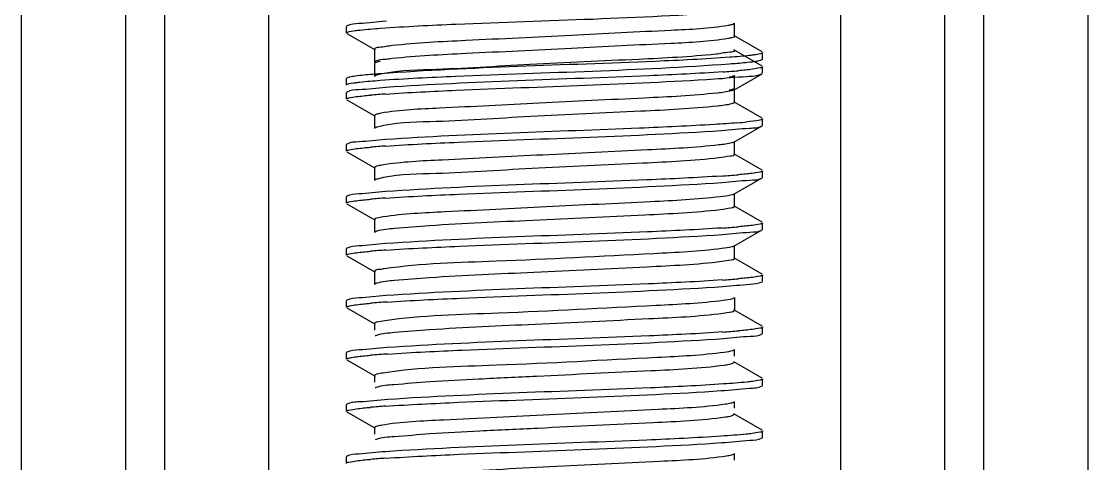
# Model space of a CAD drawing. Extents: x 27938 to 1042331, y -235042 to 1535213.
# Drawn here: x 701681.2 to 702169.4, y 767288.9 to 767491.4 of the extents above; entities that cross this region are included whole.
import ezdxf

# ---------------------------------------------------------------- set-up
doc = ezdxf.new("R2010")
doc.units = 0
doc.header["$LTSCALE"] = 1000
doc.header["$MEASUREMENT"] = 0

msp = doc.modelspace()

# ---------------------------------------------------------------- linework, layer by layer
at = {"linetype": 'Continuous'}
for p, q in [((701681.22, 770483.4), (701681.22, 765742.38)), ((701728.85, 770483.4), (701728.85, 765742.38)), ((701746.71, 770483.4), (701746.71, 765742.38)), ((701794.33, 770483.4), (701794.33, 765742.38)), ((702056.27, 770483.4), (702056.27, 765742.38)), ((702103.9, 770483.4), (702103.9, 765742.38)), ((702121.76, 770483.4), (702121.76, 765742.38)), ((702169.39, 770483.4), (702169.39, 765742.38)), ((701830.28, 767489.27), (701830.05, 767489.01)), ((701830.05, 767486.04), (701830.05, 767489.01)), ((701830.05, 767486.04), (701830.05, 767489.01)), ((702007.67, 767484.55), (702007.67, 767490.5)), ((701830.28, 767485.77), (701843.2, 767478.29)), ((702020.33, 767477.37), (702007.41, 767484.85)), ((701842.94, 767478.59), (701842.94, 767472.64)), ((702020.33, 767470.91), (702007.41, 767478.39)), ((702020.56, 767474.13), (702020.56, 767477.11)), ((702020.56, 767474.13), (702020.56, 767477.11)), ((701842.94, 767472.14), (701842.94, 767466.18)), ((702020.33, 767473.87), (702020.56, 767474.13)), ((702020.56, 767467.67), (702020.56, 767470.65)), ((702020.56, 767467.67), (702020.56, 767470.65)), ((701830.28, 767465.46), (701830.05, 767465.2)), ((701830.05, 767462.22), (701830.05, 767465.2)), ((701830.05, 767462.22), (701830.05, 767465.2)), ((702007.41, 767459.93), (702020.33, 767467.41)), ((702007.67, 767460.73), (702007.67, 767466.69)), ((702020.17, 767467.33), (702020.33, 767467.41)), ((702007.41, 767459.93), (702007.33, 767459.89)), ((702007.67, 767454.28), (702007.67, 767460.23)), ((701830.28, 767459), (701830.05, 767458.74)), ((701830.05, 767455.77), (701830.05, 767458.74)), ((701830.05, 767455.77), (701830.05, 767458.74)), ((701830.28, 767455.51), (701843.2, 767448.02)), ((702007.67, 767454.28), (702007.33, 767453.94)), ((702020.33, 767447.1), (702007.41, 767454.58)), ((701842.94, 767448.32), (701842.94, 767442.37)), ((702020.56, 767443.86), (702020.56, 767446.84)), ((702020.56, 767443.86), (702020.56, 767446.84)), ((702007.41, 767436.12), (702020.33, 767443.6)), ((702020.33, 767443.6), (702020.56, 767443.86)), ((702007.67, 767430.47), (702007.67, 767436.42)), ((701830.28, 767435.19), (701830.05, 767434.93)), ((701830.05, 767431.95), (701830.05, 767434.93)), ((701830.05, 767431.95), (701830.05, 767434.93)), ((701830.28, 767431.69), (701843.2, 767424.21)), ((702020.33, 767423.28), (702007.41, 767430.77)), ((701842.94, 767424.51), (701842.94, 767418.56)), ((702020.56, 767420.05), (702020.56, 767423.02)), ((702020.56, 767420.05), (702020.56, 767423.02)), ((702007.41, 767412.3), (702020.33, 767419.79)), ((702020.33, 767419.79), (702020.56, 767420.05)), ((701830.28, 767411.38), (701830.05, 767411.12)), ((701830.05, 767408.14), (701830.05, 767411.12)), ((701830.05, 767408.14), (701830.05, 767411.12)), ((702007.67, 767406.65), (702007.67, 767412.61)), ((701830.28, 767407.88), (701843.2, 767400.4)), ((702020.33, 767399.47), (702007.41, 767406.95)), ((701842.94, 767400.7), (701842.94, 767394.75)), ((702020.33, 767395.97), (702020.56, 767396.23)), ((702020.56, 767396.23), (702020.56, 767399.21)), ((702020.56, 767396.23), (702020.56, 767399.21)), ((702007.41, 767388.49), (702020.33, 767395.97)), ((701830.28, 767387.57), (701830.05, 767387.3)), ((701830.05, 767384.33), (701830.05, 767387.3)), ((701830.05, 767384.33), (701830.05, 767387.3)), ((702007.67, 767382.84), (702007.67, 767388.79)), ((701830.28, 767384.07), (701843.2, 767376.58)), ((702020.33, 767375.66), (702007.41, 767383.14)), ((701842.94, 767376.89), (701842.94, 767370.93)), ((702020.33, 767372.16), (702020.56, 767372.42)), ((702020.56, 767372.42), (702020.56, 767375.4)), ((702020.56, 767372.42), (702020.56, 767375.4)), ((701830.28, 767363.75), (701830.05, 767363.49)), ((701830.05, 767360.52), (701830.05, 767363.49)), ((701830.05, 767360.52), (701830.05, 767363.49)), ((702007.66, 767364.94), (702007.66, 767358.99)), ((701830.28, 767360.25), (701843.2, 767352.77)), ((702020.33, 767351.85), (702007.41, 767359.33)), ((701842.94, 767353.07), (701842.94, 767350.08)), ((701843.33, 767347.49), (701843.2, 767347.42)), ((701843.79, 767347.66), (701843.33, 767347.49)), ((702020.33, 767348.35), (702020.56, 767348.61)), ((702020.56, 767348.61), (702020.56, 767351.59)), ((702020.56, 767348.61), (702020.56, 767351.59)), ((701830.28, 767339.94), (701830.05, 767339.68)), ((701830.05, 767336.7), (701830.05, 767339.68)), ((701830.05, 767336.7), (701830.05, 767339.68)), ((702007.67, 767338.19), (702007.67, 767341.17)), ((701830.28, 767336.44), (701843.2, 767328.96)), ((702020.33, 767328.03), (702007.41, 767335.52)), ((701842.94, 767329.26), (701842.94, 767326.29)), ((701843.31, 767323.67), (701843.2, 767323.61)), ((701843.72, 767323.83), (701843.31, 767323.67)), ((702020.33, 767324.53), (702020.56, 767324.8)), ((702020.56, 767324.8), (702020.56, 767327.77)), ((702020.56, 767324.8), (702020.56, 767327.77)), ((701830.28, 767316.13), (701830.05, 767315.87)), ((701830.05, 767312.89), (701830.05, 767315.87)), ((701830.05, 767312.89), (701830.05, 767315.87)), ((702007.67, 767314.39), (702007.67, 767317.35)), ((701830.28, 767312.63), (701843.2, 767305.15)), ((702020.33, 767304.22), (702007.41, 767311.7)), ((701842.94, 767305.45), (701842.94, 767302.47)), ((702020.56, 767300.98), (702020.56, 767303.96)), ((702020.56, 767300.98), (702020.56, 767303.96)), ((701843.67, 767300), (701843.2, 767299.8)), ((702020.33, 767300.72), (702020.56, 767300.98)), ((701830.28, 767292.31), (701830.05, 767292.05)), ((701830.05, 767289.08), (701830.05, 767292.05)), ((701830.05, 767289.08), (701830.05, 767292.05)), ((702007.67, 767290.58), (702007.67, 767293.54))]:
    msp.add_line(p, q, dxfattribs=at)
for centre, radius, start, end in [((701975.07, 767878.62), 411.26, 273.8184, 274.8056), ((701875.26, 767051.38), 407.66, 93.8401, 94.808), ((701992.14, 767650.98), 206.72, 274.7435, 275.8811), ((701875.24, 767027.73), 407.5, 93.846, 94.8037), ((701973.93, 767845.26), 425.57, 273.7257, 274.8047), ((701875.37, 767002.25), 409.18, 93.8348, 94.8035), ((701974.37, 767815.91), 420.01, 273.7603, 274.8059), ((701875.44, 766977.55), 410.06, 93.8289, 94.8034), ((701974.76, 767787.17), 415.07, 273.7925, 274.8061), ((701876.15, 766944.95), 418.88, 93.7677, 94.8057), ((701974.68, 767759.53), 411.26, 273.8662, 274.8539), ((701876.7, 766914.16), 425.88, 93.7244, 94.8042), ((701875.24, 766908.73), 407.44, 93.8464, 94.8037), ((701875.37, 766883.23), 409.13, 93.8351, 94.8035)]:
    msp.add_arc(centre, radius, start, end, dxfattribs=at)
for points, knots in [([(701845.65, 767488.24), (701857.18, 767489.07), (701910.48, 767491.67), (701963.87, 767492.71), (702005.55, 767495.79)], [0, 0, 0, 0, 0.21664, 1, 1, 1, 1]), ([(701848.35, 767491.4), (701844.16, 767491.12), (701838.3, 767490.31), (701831.91, 767490.21), (701830.28, 767489.27)], [0, 0, 0, 0, 0.690599, 1, 1, 1, 1]), ([(702004.92, 767489.52), (701996.23, 767487.96), (701972.13, 767487.02), (701932.12, 767484.77), (701889.59, 767482.87), (701862.23, 767481.48), (701851.03, 767480.29)], [0, 0, 0, 0, 0.17175, 0.467319, 0.780864, 1, 1, 1, 1]), ([(702007.4, 767490.2), (702007.12, 767490.04), (702006.28, 767489.79), (702005.44, 767489.61), (702004.92, 767489.52)], [0, 0, 0, 0, 0.378304, 1, 1, 1, 1]), ([(701830.05, 767486.04), (701830.05, 767486.16), (701831.48, 767487.05), (701832.78, 767486.96), (701834.05, 767487.14)], [0, 0, 0, 0, 0.088697, 1, 1, 1, 1]), ([(701834.05, 767487.14), (701834.79, 767487.24), (701838.64, 767487.7), (701842.52, 767488.01), (701845.65, 767488.24)], [0, 0, 0, 0, 0.191577, 1, 1, 1, 1]), ([(702007.66, 767484.55), (702007.66, 767484.26), (702006.39, 767483.87), (702005.61, 767483.69), (702004.92, 767483.57)], [0, 0, 0, 0, 0.286254, 1, 1, 1, 1]), ([(701851.03, 767480.29), (701849.01, 767480.07), (701847.09, 767479.47), (701842.94, 767479.33), (701842.94, 767478.59)], [0, 0, 0, 0, 0.733425, 1, 1, 1, 1]), ([(702004.92, 767483.57), (701996.23, 767482), (701972.13, 767481.06), (701932.12, 767478.81), (701889.59, 767476.92), (701862.23, 767475.53), (701851.03, 767474.33)], [0, 0, 0, 0, 0.17175, 0.467319, 0.780864, 1, 1, 1, 1]), ([(701851.03, 767474.33), (701850.05, 767474.23), (701847.45, 767473.84), (701844.64, 767473.78), (701843.2, 767472.94)], [0, 0, 0, 0, 0.373138, 1, 1, 1, 1]), ([(701999.16, 767476.35), (701987.44, 767475.13), (701959.05, 767473.69), (701915.41, 767471.91), (701875.72, 767469.22), (701852.17, 767468.85), (701844.34, 767466.88)], [0, 0, 0, 0, 0.227857, 0.549507, 0.843778, 1, 1, 1, 1]), ([(702005.55, 767474.95), (701994.15, 767474.11), (701940.84, 767471.51), (701887.46, 767470.43), (701845.65, 767467.4)], [0, 0, 0, 0, 0.214363, 1, 1, 1, 1]), ([(702007.66, 767478.09), (702007.67, 767477.32), (702003.3, 767477.21), (702001.29, 767476.57), (701999.16, 767476.35)], [0, 0, 0, 0, 0.266085, 1, 1, 1, 1]), ([(702016.73, 767476.03), (702016.02, 767475.93), (702012.31, 767475.47), (702008.57, 767475.17), (702005.55, 767474.95)], [0, 0, 0, 0, 0.191294, 1, 1, 1, 1]), ([(702020.56, 767477.11), (702020.56, 767476.74), (702018.68, 767476.42), (702017.69, 767476.16), (702016.73, 767476.03)], [0, 0, 0, 0, 0.274675, 1, 1, 1, 1]), ([(701845.45, 767473.08), (701844.82, 767472.96), (701844.1, 767472.79), (701842.95, 767472.4), (701842.94, 767472.14)], [0, 0, 0, 0, 0.711183, 1, 1, 1, 1]), ([(701845.45, 767464.41), (701856.95, 767465.25), (701910.3, 767467.85), (701963.73, 767468.89), (702005.49, 767471.97)], [0, 0, 0, 0, 0.216028, 1, 1, 1, 1]), ([(702005.49, 767471.97), (702006.64, 767472.05), (702010.39, 767472.35), (702014.14, 767472.68), (702016.71, 767473.05)], [0, 0, 0, 0, 0.307523, 1, 1, 1, 1]), ([(702020.56, 767470.65), (702020.56, 767470.22), (702018.28, 767469.93), (702017.13, 767469.62), (702015.98, 767469.47)], [0, 0, 0, 0, 0.271575, 1, 1, 1, 1]), ([(702016.71, 767473.05), (702017.5, 767473.16), (702018.71, 767473.37), (702019.95, 767473.65), (702020.33, 767473.87)], [0, 0, 0, 0, 0.642865, 1, 1, 1, 1]), ([(701834.05, 767466.3), (701833.23, 767466.19), (701831.97, 767465.97), (701830.68, 767465.69), (701830.28, 767465.46)], [0, 0, 0, 0, 0.644494, 1, 1, 1, 1]), ([(701845.65, 767467.4), (701844.46, 767467.31), (701840.59, 767467.01), (701836.71, 767466.67), (701834.05, 767466.3)], [0, 0, 0, 0, 0.307193, 1, 1, 1, 1]), ([(701844.34, 767466.88), (701844.11, 767466.83), (701843.72, 767466.72), (701843.35, 767466.57), (701843.21, 767466.49)], [0, 0, 0, 0, 0.587412, 1, 1, 1, 1]), ([(701847.96, 767458.13), (701858.75, 767458.86), (701908.94, 767461.29), (701959.17, 767462.59), (701998.53, 767465.04)], [0, 0, 0, 0, 0.215245, 1, 1, 1, 1]), ([(702002.46, 767468.27), (701991.17, 767467.51), (701939.71, 767465.03), (701888.18, 767463.84), (701848.06, 767461.11)], [0, 0, 0, 0, 0.219473, 1, 1, 1, 1]), ([(701998.53, 767465.04), (702003.47, 767465.35), (702010.57, 767466.16), (702018.05, 767466.4), (702020.17, 767467.33)], [0, 0, 0, 0, 0.681451, 1, 1, 1, 1]), ([(702007.4, 767466.39), (702007.16, 767466.25), (702006.46, 767466.02), (702005.76, 767465.87), (702005.33, 767465.78)], [0, 0, 0, 0, 0.385895, 1, 1, 1, 1]), ([(701830.05, 767462.22), (701830.05, 767462.35), (701831.46, 767463.23), (701832.75, 767463.14), (701834, 767463.32)], [0, 0, 0, 0, 0.088945, 1, 1, 1, 1]), ([(701848.06, 767461.11), (701843.95, 767460.83), (701838.18, 767460.03), (701831.89, 767459.93), (701830.28, 767459)], [0, 0, 0, 0, 0.690338, 1, 1, 1, 1]), ([(701834, 767463.32), (701834.73, 767463.42), (701838.53, 767463.88), (701842.36, 767464.18), (701845.45, 767464.41)], [0, 0, 0, 0, 0.191564, 1, 1, 1, 1]), ([(702007.33, 767459.89), (702007.03, 767459.74), (702004.58, 767459.05), (702002.06, 767458.81), (701999.88, 767458.57)], [0, 0, 0, 0, 0.133347, 1, 1, 1, 1]), ([(702007.66, 767460.73), (702007.66, 767460.49), (702006.6, 767460.1), (702005.92, 767459.94), (702005.33, 767459.83)], [0, 0, 0, 0, 0.290879, 1, 1, 1, 1]), ([(701830.05, 767455.77), (701830.05, 767456.19), (701832.28, 767456.48), (701833.41, 767456.79), (701834.53, 767456.93)], [0, 0, 0, 0, 0.271891, 1, 1, 1, 1]), ([(701999.88, 767458.57), (701988.78, 767457.37), (701961.56, 767455.99), (701919.1, 767454.08), (701878.94, 767451.85), (701854.69, 767450.87), (701845.87, 767449.34)], [0, 0, 0, 0, 0.216982, 0.529712, 0.826099, 1, 1, 1, 1]), ([(701999.88, 767452.62), (701988.22, 767451.35), (701959.71, 767449.92), (701915.76, 767448.14), (701875.76, 767445.32), (701851.98, 767445.11), (701844.18, 767443.03)], [0, 0, 0, 0, 0.225438, 0.548607, 0.844824, 1, 1, 1, 1]), ([(702007.33, 767453.94), (702007.03, 767453.78), (702004.58, 767453.09), (702002.06, 767452.85), (701999.88, 767452.62)], [0, 0, 0, 0, 0.133347, 1, 1, 1, 1]), ([(701845.87, 767449.34), (701845.13, 767449.21), (701844.32, 767449.02), (701842.95, 767448.62), (701842.94, 767448.32)], [0, 0, 0, 0, 0.715447, 1, 1, 1, 1]), ([(702020.17, 767446.49), (702019.87, 767446.36), (702017.62, 767445.77), (702015.31, 767445.56), (702013.32, 767445.35)], [0, 0, 0, 0, 0.138302, 1, 1, 1, 1]), ([(702020.56, 767446.84), (702020.56, 767446.77), (702020.43, 767446.61), (702020.27, 767446.54), (702020.17, 767446.49)], [0, 0, 0, 0, 0.368034, 1, 1, 1, 1]), ([(701844.18, 767443.03), (701843.99, 767442.98), (701843.65, 767442.88), (701843.33, 767442.75), (701843.21, 767442.67)], [0, 0, 0, 0, 0.580842, 1, 1, 1, 1]), ([(701847.91, 767434.31), (701859.06, 767435.07), (701910.28, 767437.54), (701961.57, 767438.77), (702001.59, 767441.43)], [0, 0, 0, 0, 0.217913, 1, 1, 1, 1]), ([(701998.53, 767444.21), (701987.1, 767443.5), (701936.91, 767441.13), (701886.66, 767439.93), (701847.96, 767437.29)], [0, 0, 0, 0, 0.227972, 1, 1, 1, 1]), ([(702001.59, 767441.43), (702005.93, 767441.71), (702012.01, 767442.56), (702018.64, 767442.63), (702020.33, 767443.6)], [0, 0, 0, 0, 0.691294, 1, 1, 1, 1]), ([(701847.96, 767437.29), (701843.87, 767437.01), (701838.13, 767436.22), (701831.88, 767436.11), (701830.28, 767435.19)], [0, 0, 0, 0, 0.69026, 1, 1, 1, 1]), ([(702007.41, 767436.12), (702007.14, 767435.97), (702004.89, 767435.29), (702002.58, 767435.06), (702000.57, 767434.83)], [0, 0, 0, 0, 0.130217, 1, 1, 1, 1]), ([(701830.05, 767431.95), (701830.05, 767432.38), (701832.32, 767432.67), (701833.47, 767432.98), (701834.62, 767433.13)], [0, 0, 0, 0, 0.271632, 1, 1, 1, 1]), ([(702000.57, 767434.83), (701989.72, 767433.6), (701962.81, 767432.25), (701920.56, 767430.31), (701880.06, 767428.14), (701855.43, 767427.08), (701846.33, 767425.6)], [0, 0, 0, 0, 0.211892, 0.522694, 0.821014, 1, 1, 1, 1]), ([(702007.67, 767430.47), (702007.67, 767429.81), (702004.06, 767429.59), (702002.34, 767429.08), (702000.57, 767428.88)], [0, 0, 0, 0, 0.26802, 1, 1, 1, 1]), ([(701846.33, 767425.6), (701845.48, 767425.46), (701844.56, 767425.24), (701842.95, 767424.85), (701842.94, 767424.51)], [0, 0, 0, 0, 0.718986, 1, 1, 1, 1]), ([(702000.57, 767428.88), (701988.99, 767427.57), (701960.4, 767426.15), (701916.17, 767424.37), (701875.85, 767421.43), (701851.82, 767421.37), (701844.05, 767419.18)], [0, 0, 0, 0, 0.222801, 0.547327, 0.845545, 1, 1, 1, 1]), ([(702001.59, 767420.59), (701990.25, 767419.84), (701939.02, 767417.38), (701887.73, 767416.19), (701847.91, 767413.48)], [0, 0, 0, 0, 0.221636, 1, 1, 1, 1]), ([(702020.56, 767423.02), (702020.56, 767422.58), (702018.19, 767422.3), (702017, 767421.97), (702015.81, 767421.82)], [0, 0, 0, 0, 0.270977, 1, 1, 1, 1]), ([(701844.05, 767419.18), (701843.88, 767419.13), (701843.6, 767419.04), (701843.32, 767418.92), (701843.21, 767418.86)], [0, 0, 0, 0, 0.574878, 1, 1, 1, 1]), ([(701848.01, 767410.51), (701859.2, 767411.27), (701910.51, 767413.74), (701961.87, 767414.95), (702001.92, 767417.64)], [0, 0, 0, 0, 0.218477, 1, 1, 1, 1]), ([(702001.92, 767417.64), (702006.18, 767417.92), (702012.15, 767418.75), (702018.67, 767418.83), (702020.33, 767419.79)], [0, 0, 0, 0, 0.690984, 1, 1, 1, 1]), ([(701847.91, 767413.48), (701843.83, 767413.2), (701838.11, 767412.4), (701831.87, 767412.29), (701830.28, 767411.38)], [0, 0, 0, 0, 0.690175, 1, 1, 1, 1]), ([(702001.22, 767411.1), (701990.63, 767409.84), (701964.05, 767408.51), (701922.02, 767406.54), (701881.21, 767404.42), (701856.2, 767403.29), (701846.81, 767401.87)], [0, 0, 0, 0, 0.206815, 0.515694, 0.81594, 1, 1, 1, 1]), ([(702007.41, 767412.3), (702007.16, 767412.16), (702005.13, 767411.53), (702003.04, 767411.31), (702001.22, 767411.1)], [0, 0, 0, 0, 0.13294, 1, 1, 1, 1]), ([(701830.05, 767408.14), (701830.05, 767408.57), (701832.34, 767408.86), (701833.49, 767409.17), (701834.64, 767409.32)], [0, 0, 0, 0, 0.271543, 1, 1, 1, 1]), ([(702007.67, 767406.65), (702007.67, 767406.05), (702004.41, 767405.79), (702002.84, 767405.33), (702001.22, 767405.14)], [0, 0, 0, 0, 0.269268, 1, 1, 1, 1]), ([(701846.81, 767401.87), (701845.84, 767401.72), (701844.81, 767401.46), (701842.95, 767401.08), (701842.94, 767400.7)], [0, 0, 0, 0, 0.721952, 1, 1, 1, 1]), ([(702001.22, 767405.14), (701989.75, 767403.78), (701961.07, 767402.45), (701916.72, 767400.21), (701878.49, 767398.7), (701854.77, 767396.75), (701846.62, 767396.13), (701843.95, 767395.34)], [0, 0, 0, 0, 0.21995, 0.54567, 0.845919, 0.946858, 1, 1, 1, 1]), ([(702001.92, 767396.8), (701990.6, 767396.04), (701939.3, 767393.58), (701887.94, 767392.39), (701848.01, 767389.67)], [0, 0, 0, 0, 0.220782, 1, 1, 1, 1]), ([(702020.56, 767399.21), (702020.56, 767398.77), (702018.23, 767398.49), (702017.06, 767398.17), (702015.89, 767398.02)], [0, 0, 0, 0, 0.271239, 1, 1, 1, 1]), ([(701843.95, 767395.34), (701843.8, 767395.29), (701843.55, 767395.21), (701843.3, 767395.1), (701843.21, 767395.05)], [0, 0, 0, 0, 0.569475, 1, 1, 1, 1]), ([(701848.06, 767386.7), (701859.3, 767387.46), (701910.68, 767389.94), (701962.13, 767391.14), (702002.22, 767393.84)], [0, 0, 0, 0, 0.2189, 1, 1, 1, 1]), ([(702002.22, 767393.84), (702006.41, 767394.13), (702012.29, 767394.94), (702018.7, 767395.04), (702020.33, 767395.97)], [0, 0, 0, 0, 0.690688, 1, 1, 1, 1]), ([(701848.01, 767389.67), (701843.9, 767389.39), (701838.15, 767388.59), (701831.88, 767388.48), (701830.28, 767387.57)], [0, 0, 0, 0, 0.69028, 1, 1, 1, 1]), ([(702001.85, 767387.36), (701991.52, 767386.07), (701957.06, 767384.43), (701905.61, 767381.51), (701864.3, 767380.55), (701847.33, 767378.13)], [0, 0, 0, 0, 0.201754, 0.667715, 1, 1, 1, 1]), ([(702007.41, 767388.49), (702007.18, 767388.36), (702005.36, 767387.77), (702003.47, 767387.56), (702001.85, 767387.36)], [0, 0, 0, 0, 0.135878, 1, 1, 1, 1]), ([(701830.05, 767384.33), (701830.05, 767384.76), (701832.34, 767385.05), (701833.5, 767385.36), (701834.66, 767385.51)], [0, 0, 0, 0, 0.271496, 1, 1, 1, 1]), ([(702007.67, 767382.84), (702007.67, 767382.29), (702004.75, 767381.99), (702003.31, 767381.59), (702001.85, 767381.41)], [0, 0, 0, 0, 0.270735, 1, 1, 1, 1]), ([(701847.33, 767378.13), (701846.69, 767378.04), (701845.46, 767377.69), (701842.95, 767377.77), (701842.94, 767376.89)], [0, 0, 0, 0, 0.421934, 1, 1, 1, 1]), ([(702001.85, 767381.41), (701990.49, 767379.99), (701961.77, 767378.7), (701917.22, 767376.4), (701878.61, 767374.92), (701854.7, 767372.92), (701846.51, 767372.32), (701843.86, 767371.5)], [0, 0, 0, 0, 0.216944, 0.543769, 0.846123, 0.94739, 1, 1, 1, 1]), ([(702002.22, 767373.01), (701990.93, 767372.25), (701939.54, 767369.78), (701888.09, 767368.58), (701848.06, 767365.86)], [0, 0, 0, 0, 0.220034, 1, 1, 1, 1]), ([(702002.41, 767370.04), (702006.56, 767370.32), (702012.4, 767371.05), (702018.69, 767371.29), (702020.33, 767372.19)], [0, 0, 0, 0, 0.69021, 1, 1, 1, 1]), ([(702020.56, 767375.4), (702020.56, 767374.96), (702018.26, 767374.68), (702017.1, 767374.36), (702015.95, 767374.21)], [0, 0, 0, 0, 0.271443, 1, 1, 1, 1]), ([(701843.86, 767371.5), (701843.73, 767371.46), (701843.51, 767371.38), (701843.29, 767371.29), (701843.21, 767371.23)], [0, 0, 0, 0, 0.564588, 1, 1, 1, 1]), ([(701848.62, 767362.92), (701859.91, 767363.68), (701911.17, 767366.14), (701962.5, 767367.37), (702002.41, 767370.04)], [0, 0, 0, 0, 0.220426, 1, 1, 1, 1]), ([(701848.06, 767365.86), (701843.95, 767365.58), (701838.17, 767364.78), (701831.89, 767364.67), (701830.28, 767363.75)], [0, 0, 0, 0, 0.690334, 1, 1, 1, 1]), ([(702002.45, 767363.62), (701992.32, 767362.29), (701957.98, 767360.69), (701906.42, 767357.75), (701864.8, 767356.75), (701847.56, 767354.35)], [0, 0, 0, 0, 0.197543, 0.663489, 1, 1, 1, 1]), ([(702007.4, 767364.68), (702007.2, 767364.56), (702005.58, 767364.01), (702003.89, 767363.81), (702002.45, 767363.62)], [0, 0, 0, 0, 0.139149, 1, 1, 1, 1]), ([(701830.05, 767360.52), (701830.05, 767360.95), (701832.37, 767361.24), (701833.54, 767361.55), (701834.71, 767361.71)], [0, 0, 0, 0, 0.27127, 1, 1, 1, 1]), ([(702002.45, 767357.67), (701991.21, 767356.19), (701962.48, 767354.95), (701917.74, 767352.6), (701878.77, 767351.13), (701854.66, 767349.08), (701846.42, 767348.51), (701843.79, 767347.66)], [0, 0, 0, 0, 0.213782, 0.541615, 0.846127, 0.947805, 1, 1, 1, 1]), ([(702007.66, 767358.99), (702007.55, 767358.49), (702005.16, 767358.23), (702003.73, 767357.84), (702002.45, 767357.67)], [0, 0, 0, 0, 0.283505, 1, 1, 1, 1]), ([(701847.56, 767354.35), (701846.4, 767354.19), (701845.22, 767353.88), (701842.94, 767353.52), (701842.94, 767353.07)], [0, 0, 0, 0, 0.725422, 1, 1, 1, 1]), ([(702002.41, 767349.21), (701991.2, 767348.44), (701939.94, 767345.99), (701888.61, 767344.77), (701848.62, 767342.09)], [0, 0, 0, 0, 0.218989, 1, 1, 1, 1]), ([(702002.7, 767346.25), (702006.78, 767346.53), (702012.5, 767347.32), (702018.74, 767347.43), (702020.33, 767348.35)], [0, 0, 0, 0, 0.690165, 1, 1, 1, 1]), ([(702020.56, 767351.59), (702020.56, 767351.14), (702018.22, 767350.8), (702017.01, 767350.53), (702015.83, 767350.39)], [0, 0, 0, 0, 0.273218, 1, 1, 1, 1]), ([(701849.03, 767339.14), (701860.38, 767339.89), (701911.6, 767342.34), (701962.88, 767343.53), (702002.7, 767346.25)], [0, 0, 0, 0, 0.22166, 1, 1, 1, 1]), ([(701830.05, 767336.7), (701830.05, 767337.15), (701832.43, 767337.43), (701833.62, 767337.75), (701834.81, 767337.9)], [0, 0, 0, 0, 0.270941, 1, 1, 1, 1]), ([(701848.62, 767342.09), (701844.37, 767341.8), (701838.42, 767340.98), (701831.93, 767340.89), (701830.28, 767339.94)], [0, 0, 0, 0, 0.690918, 1, 1, 1, 1]), ([(702003.01, 767339.89), (701992.86, 767338.48), (701958.01, 767336.93), (701906.02, 767333.79), (701863.91, 767333.05), (701846.75, 767330.42)], [0, 0, 0, 0, 0.196293, 0.667285, 1, 1, 1, 1]), ([(702007.4, 767340.87), (702007.22, 767340.76), (702005.79, 767340.25), (702004.29, 767340.06), (702003.01, 767339.89)], [0, 0, 0, 0, 0.142507, 1, 1, 1, 1]), ([(702003.01, 767333.93), (701991.92, 767332.39), (701963.19, 767331.18), (701925.77, 767329.28), (701892, 767327.68), (701870.22, 767326.63), (701854.64, 767325.25), (701846.34, 767324.71), (701843.72, 767323.83)], [0, 0, 0, 0, 0.210475, 0.53923, 0.704492, 0.84595, 0.948117, 1, 1, 1, 1]), ([(702007.4, 767335.52), (702008.07, 767335.13), (702004.78, 767334.04), (702003.82, 767334.05), (702003.01, 767333.93)], [0, 0, 0, 0, 0.48462, 1, 1, 1, 1]), ([(701846.75, 767330.42), (701845.79, 767330.27), (701844.78, 767330.02), (701842.94, 767329.63), (701842.94, 767329.26)], [0, 0, 0, 0, 0.721664, 1, 1, 1, 1]), ([(702002.7, 767325.41), (701991.55, 767324.65), (701940.33, 767322.18), (701889.05, 767320.96), (701849.03, 767318.3)], [0, 0, 0, 0, 0.21791, 1, 1, 1, 1]), ([(702001.58, 767322.36), (702005.92, 767322.65), (702012, 767323.49), (702018.64, 767323.57), (702020.33, 767324.53)], [0, 0, 0, 0, 0.691292, 1, 1, 1, 1]), ([(702015.99, 767326.59), (702015.15, 767326.48), (702010.73, 767325.99), (702006.29, 767325.66), (702002.7, 767325.41)], [0, 0, 0, 0, 0.191746, 1, 1, 1, 1]), ([(702020.56, 767327.77), (702020.56, 767327.34), (702018.29, 767327.06), (702017.14, 767326.74), (702015.99, 767326.59)], [0, 0, 0, 0, 0.271633, 1, 1, 1, 1]), ([(701849.03, 767318.3), (701844.69, 767318.01), (701838.61, 767317.17), (701831.97, 767317.1), (701830.28, 767316.13)], [0, 0, 0, 0, 0.691306, 1, 1, 1, 1]), ([(701847.9, 767315.25), (701859.05, 767316.01), (701910.28, 767318.48), (701961.56, 767319.7), (702001.58, 767322.36)], [0, 0, 0, 0, 0.217894, 1, 1, 1, 1]), ([(701830.05, 767312.89), (701830.05, 767313.32), (701832.32, 767313.61), (701833.47, 767313.92), (701834.61, 767314.07)], [0, 0, 0, 0, 0.271635, 1, 1, 1, 1]), ([(702003.54, 767316.15), (701993.35, 767314.65), (701966.48, 767313.48), (701923.45, 767311.36), (701881.19, 767309.07), (701855.27, 767308.11), (701845.84, 767306.46)], [0, 0, 0, 0, 0.195608, 0.509578, 0.818222, 1, 1, 1, 1]), ([(702007.4, 767317.05), (702006.99, 767316.81), (702005.67, 767316.51), (702004.38, 767316.27), (702003.54, 767316.15)], [0, 0, 0, 0, 0.360492, 1, 1, 1, 1]), ([(702003.54, 767310.2), (701992.6, 767308.59), (701963.89, 767307.43), (701926.41, 767305.5), (701892.35, 767303.89), (701870.35, 767302.83), (701854.64, 767301.42), (701846.28, 767300.9), (701843.67, 767300)], [0, 0, 0, 0, 0.207037, 0.536641, 0.703085, 0.845616, 0.94834, 1, 1, 1, 1]), ([(702007.41, 767311.7), (702007.99, 767311.36), (702005.14, 767310.27), (702004.27, 767310.3), (702003.54, 767310.2)], [0, 0, 0, 0, 0.481431, 1, 1, 1, 1]), ([(701845.84, 767306.46), (701845.11, 767306.33), (701844.3, 767306.14), (701842.94, 767305.74), (701842.94, 767305.45)], [0, 0, 0, 0, 0.715451, 1, 1, 1, 1]), ([(702020.56, 767303.96), (702020.56, 767303.51), (702018.19, 767303.24), (702017, 767302.91), (702015.81, 767302.76)], [0, 0, 0, 0, 0.270968, 1, 1, 1, 1]), ([(702001.58, 767301.53), (701990.24, 767300.77), (701939.01, 767298.32), (701887.72, 767297.13), (701847.9, 767294.41)], [0, 0, 0, 0, 0.221664, 1, 1, 1, 1]), ([(701848, 767291.44), (701859.2, 767292.2), (701910.5, 767294.68), (701961.86, 767295.89), (702001.91, 767298.57)], [0, 0, 0, 0, 0.218459, 1, 1, 1, 1]), ([(702015.81, 767302.76), (702014.91, 767302.64), (702010.17, 767302.12), (702005.42, 767301.78), (702001.58, 767301.53)], [0, 0, 0, 0, 0.191058, 1, 1, 1, 1]), ([(702001.91, 767298.57), (702006.17, 767298.86), (702012.15, 767299.68), (702018.67, 767299.77), (702020.33, 767300.72)], [0, 0, 0, 0, 0.690982, 1, 1, 1, 1]), ([(701847.9, 767294.41), (701843.83, 767294.13), (701838.11, 767293.34), (701831.87, 767293.23), (701830.28, 767292.31)], [0, 0, 0, 0, 0.690172, 1, 1, 1, 1]), ([(701830.05, 767289.08), (701830.05, 767289.51), (701832.34, 767289.79), (701833.49, 767290.11), (701834.64, 767290.26)], [0, 0, 0, 0, 0.271546, 1, 1, 1, 1]), ([(702004.05, 767292.41), (701993.93, 767290.83), (701966.87, 767289.72), (701923.48, 767287.56), (701880.87, 767285.18), (701854.78, 767284.33), (701845.44, 767282.57)], [0, 0, 0, 0, 0.193342, 0.50965, 0.820575, 1, 1, 1, 1]), ([(702007.4, 767293.24), (702007.04, 767293.03), (702005.9, 767292.74), (702004.77, 767292.53), (702004.05, 767292.41)], [0, 0, 0, 0, 0.365978, 1, 1, 1, 1])]:
    msp.add_open_spline(points, degree=3, knots=knots, dxfattribs=at)
for points in [[(702015.98, 767469.47), (702013.84, 767469.19), (702011.68, 767468.99), (702009.52, 767468.81)], [(701834.53, 767456.93), (701836.71, 767457.22), (701838.9, 767457.42), (701841.09, 767457.61)], [(702009.23, 767444.97), (702005.67, 767444.67), (702002.1, 767444.43), (701998.53, 767444.21)], [(701834.62, 767433.13), (701836.77, 767433.41), (701838.95, 767433.61), (701841.12, 767433.8)], [(702015.81, 767421.82), (702013.74, 767421.56), (702011.66, 767421.36), (702009.58, 767421.19)], [(701834.64, 767409.32), (701836.79, 767409.6), (701838.95, 767409.8), (701841.11, 767409.98)], [(702015.89, 767398.02), (702013.79, 767397.75), (702011.67, 767397.55), (702009.56, 767397.37)], [(701834.66, 767385.51), (701836.8, 767385.79), (701838.95, 767385.99), (701841.11, 767386.17)], [(702015.95, 767374.21), (702013.82, 767373.94), (702011.68, 767373.74), (702009.54, 767373.56)], [(701834.71, 767361.71), (701836.82, 767361.98), (701838.94, 767362.17), (701841.05, 767362.35)], [(702015.83, 767350.39), (702013.72, 767350.13), (702011.6, 767349.93), (702009.48, 767349.75)], [(701834.81, 767337.9), (701836.88, 767338.17), (701838.95, 767338.36), (701841.03, 767338.54)], [(701834.61, 767314.07), (701836.77, 767314.35), (701838.95, 767314.55), (701841.12, 767314.73)], [(701834.64, 767290.26), (701836.79, 767290.54), (701838.95, 767290.74), (701841.11, 767290.92)]]:
    msp.add_open_spline(points, degree=3, dxfattribs=at)

doc.saveas('drawing.dxf')
